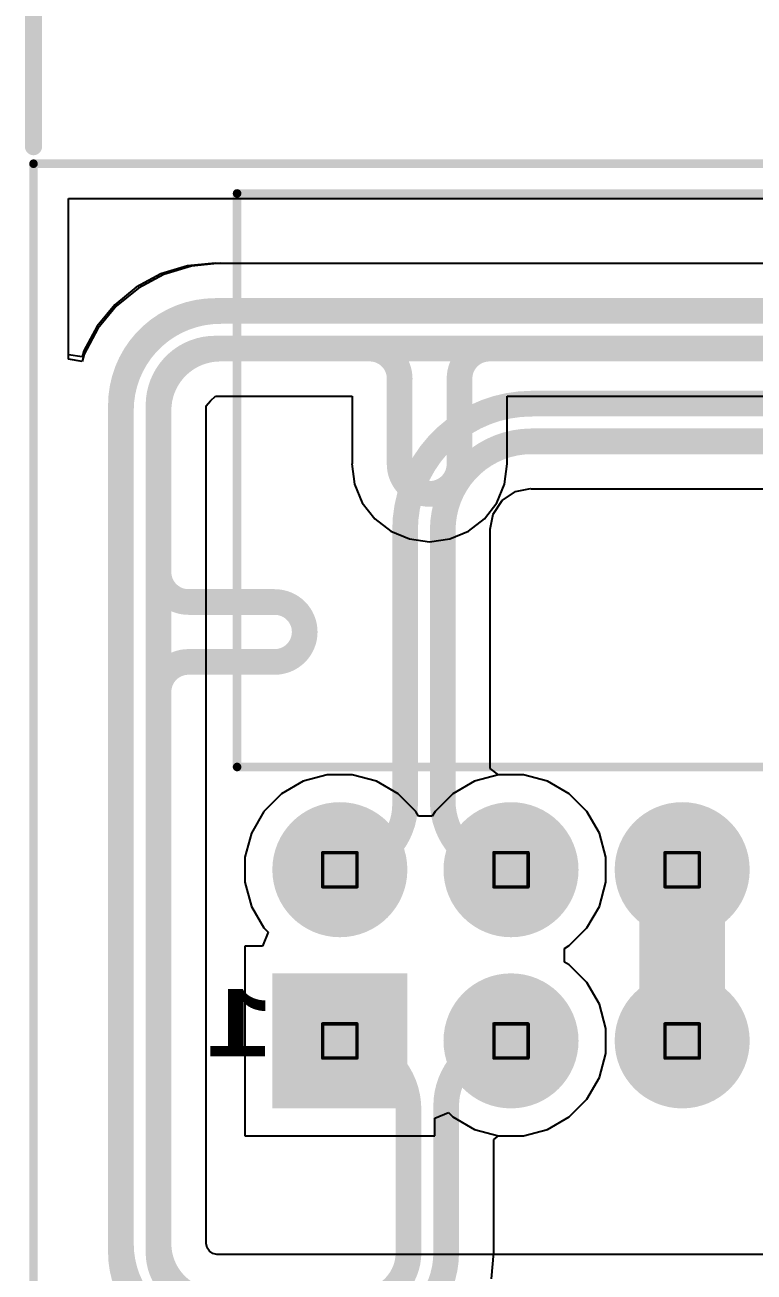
# Model space of a CAD drawing. Header units: inches. Extents: x 0 to 289, y 0 to 168.
# Drawn here: x -0.13 to 10.69, y 83.55 to 102.06 of the extents above; entities that cross this region are included whole.
import ezdxf

# ---------------------------------------------------------------- set-up
doc = ezdxf.new("R2010")
doc.units = ezdxf.units.IN
for name, color, linetype in [('Board Outline', 216, 'Continuous'), ('Bottom Layer', 5, 'Continuous'), ('Bottom Overlay', 54, 'Continuous'), ('Bottom Solder', 6, 'Continuous'), ('Dimension', 6, 'Continuous'), ('Drill Drawing', 1, 'Continuous'), ('Multi-Layer', 9, 'Continuous'), ('Pad Holes', 156, 'Continuous'), ('Top Layer', 1, 'Continuous'), ('Top Solder', 216, 'Continuous')]:
    doc.layers.add(name, color=color, linetype=linetype)
doc.styles.add('Courier New_Bold', font='', dxfattribs={"height": 0.2})
doc.styles.get('Courier New_Bold').set_extended_font_data('Courier New', bold=True)

# ---------------------------------------------------------------- blocks, each defined once
blk = doc.blocks.new('SSW_110_02_G_D_RA_N_B_38')
at = {"layer": 'Bottom Layer'}
h = blk.add_hatch(color=5, dxfattribs=at)
edge = h.paths.add_edge_path()
edge.add_arc((6.35, 1.27), 0.9, 0, 360)
h = blk.add_hatch(color=5, dxfattribs=at)
edge = h.paths.add_edge_path()
edge.add_arc((8.89, 1.27), 0.9, 0, 360)
blk.add_hatch(color=5, dxfattribs=at).paths.add_polyline_path([(10.53, 2.17), (12.33, 2.17), (12.33, 0.37), (10.53, 0.37)])
h = blk.add_hatch(color=5, dxfattribs=at)
edge = h.paths.add_edge_path()
edge.add_arc((6.35, -1.27), 0.9, 0, 360)
h = blk.add_hatch(color=5, dxfattribs=at)
edge = h.paths.add_edge_path()
edge.add_arc((8.89, -1.27), 0.9, 0, 360)
h = blk.add_hatch(color=5, dxfattribs=at)
edge = h.paths.add_edge_path()
edge.add_arc((11.43, -1.27), 0.9, 0, 360)
at = {"layer": 'Bottom Solder'}
h = blk.add_hatch(color=6, dxfattribs=at)
edge = h.paths.add_edge_path()
edge.add_arc((6.35, 1.27), 1.002, 0, 360)
h = blk.add_hatch(color=6, dxfattribs=at)
edge = h.paths.add_edge_path()
edge.add_arc((8.89, 1.27), 1.002, 0, 360)
blk.add_hatch(color=6, dxfattribs=at).paths.add_polyline_path([(10.428, 2.272), (12.432, 2.272), (12.432, 0.268), (10.428, 0.268)])
h = blk.add_hatch(color=6, dxfattribs=at)
edge = h.paths.add_edge_path()
edge.add_arc((6.35, -1.27), 1.002, 0, 360)
h = blk.add_hatch(color=6, dxfattribs=at)
edge = h.paths.add_edge_path()
edge.add_arc((8.89, -1.27), 1.002, 0, 360)
h = blk.add_hatch(color=6, dxfattribs=at)
edge = h.paths.add_edge_path()
edge.add_arc((11.43, -1.27), 1.002, 0, 360)
at = {"layer": 'Multi-Layer'}
h = blk.add_hatch(color=9, dxfattribs=at)
edge = h.paths.add_edge_path()
edge.add_arc((6.35, 1.27), 0.9, 0, 360)
h = blk.add_hatch(color=9, dxfattribs=at)
edge = h.paths.add_edge_path()
edge.add_arc((8.89, 1.27), 0.9, 0, 360)
blk.add_hatch(color=9, dxfattribs=at).paths.add_polyline_path([(10.53, 2.17), (12.33, 2.17), (12.33, 0.37), (10.53, 0.37)])
h = blk.add_hatch(color=9, dxfattribs=at)
edge = h.paths.add_edge_path()
edge.add_arc((6.35, -1.27), 0.9, 0, 360)
h = blk.add_hatch(color=9, dxfattribs=at)
edge = h.paths.add_edge_path()
edge.add_arc((8.89, -1.27), 0.9, 0, 360)
h = blk.add_hatch(color=9, dxfattribs=at)
edge = h.paths.add_edge_path()
edge.add_arc((11.43, -1.27), 0.9, 0, 360)
at = {"layer": 'Pad Holes'}
h = blk.add_hatch(color=7, dxfattribs=at)
edge = h.paths.add_edge_path()
edge.add_arc((6.35, 1.27), 0.52, 0, 360)
h = blk.add_hatch(color=7, dxfattribs=at)
edge = h.paths.add_edge_path()
edge.add_arc((8.89, 1.27), 0.52, 0, 360)
h = blk.add_hatch(color=7, dxfattribs=at)
edge = h.paths.add_edge_path()
edge.add_arc((11.43, 1.27), 0.52, 0, 360)
h = blk.add_hatch(color=7, dxfattribs=at)
edge = h.paths.add_edge_path()
edge.add_arc((6.35, -1.27), 0.52, 0, 360)
h = blk.add_hatch(color=7, dxfattribs=at)
edge = h.paths.add_edge_path()
edge.add_arc((8.89, -1.27), 0.52, 0, 360)
h = blk.add_hatch(color=7, dxfattribs=at)
edge = h.paths.add_edge_path()
edge.add_arc((11.43, -1.27), 0.52, 0, 360)
at = {"layer": 'Top Layer'}
h = blk.add_hatch(color=1, dxfattribs=at)
edge = h.paths.add_edge_path()
edge.add_arc((6.35, 1.27), 0.9, 0, 360)
h = blk.add_hatch(color=1, dxfattribs=at)
edge = h.paths.add_edge_path()
edge.add_arc((8.89, 1.27), 0.9, 0, 360)
blk.add_hatch(color=1, dxfattribs=at).paths.add_polyline_path([(10.53, 2.17), (12.33, 2.17), (12.33, 0.37), (10.53, 0.37)])
h = blk.add_hatch(color=1, dxfattribs=at)
edge = h.paths.add_edge_path()
edge.add_arc((6.35, -1.27), 0.9, 0, 360)
h = blk.add_hatch(color=1, dxfattribs=at)
edge = h.paths.add_edge_path()
edge.add_arc((8.89, -1.27), 0.9, 0, 360)
h = blk.add_hatch(color=1, dxfattribs=at)
edge = h.paths.add_edge_path()
edge.add_arc((11.43, -1.27), 0.9, 0, 360)
at = {"layer": 'Top Solder'}
h = blk.add_hatch(color=216, dxfattribs=at)
edge = h.paths.add_edge_path()
edge.add_arc((6.35, 1.27), 1.002, 0, 360)
h = blk.add_hatch(color=216, dxfattribs=at)
edge = h.paths.add_edge_path()
edge.add_arc((8.89, 1.27), 1.002, 0, 360)
blk.add_hatch(color=216, dxfattribs=at).paths.add_polyline_path([(10.428, 2.272), (12.432, 2.272), (12.432, 0.268), (10.428, 0.268)])
h = blk.add_hatch(color=216, dxfattribs=at)
edge = h.paths.add_edge_path()
edge.add_arc((6.35, -1.27), 1.002, 0, 360)
h = blk.add_hatch(color=216, dxfattribs=at)
edge = h.paths.add_edge_path()
edge.add_arc((8.89, -1.27), 1.002, 0, 360)
h = blk.add_hatch(color=216, dxfattribs=at)
edge = h.paths.add_edge_path()
edge.add_arc((11.43, -1.27), 1.002, 0, 360)
at = {"layer": 'Bottom Overlay'}
for points in [[(12.955, -2.794, 0.127, 0.127, 0), (-12.955, -2.794, 0.127, 0.127, 0)], [(12.955, -2.794, 0.127, 0.127, 0), (12.955, -11.304, 0.127, 0.127, 0)], [(12.955, -11.304, 0.127, 0.127, 0), (-12.955, -11.304, 0.127, 0.127, 0)]]:
    blk.add_lwpolyline(points, format="xyseb", dxfattribs=at)
for points in [[(12.923, -2.794, 0.0635, 0.0635, 1), (12.987, -2.794, 0.0635, 0.0635, 1)], [(12.923, -2.794, 0.0635, 0.0635, 1), (12.987, -2.794, 0.0635, 0.0635, 1)], [(12.923, -11.304, 0.0635, 0.0635, 1), (12.987, -11.304, 0.0635, 0.0635, 1)], [(12.923, -11.304, 0.0635, 0.0635, 1), (12.987, -11.304, 0.0635, 0.0635, 1)]]:
    blk.add_lwpolyline(points, format="xyseb", close=True, dxfattribs=at)
at = {"layer": 'Bottom Overlay', "style": 'Courier New_Bold', "text_generation_flag": 2}
blk.add_text('1', height=1, rotation=180, dxfattribs=at).set_placement((12.421, 1.499))

msp = doc.modelspace()

# ---------------------------------------------------------------- linework, layer by layer
at = {"layer": 'Board Outline'}
for points in [[(0, 100, 0.127, 0.127, 0), (145.27, 100, 0.127, 0.127, 0)], [(0, 0, 0.127, 0.127, 0), (0, 100, 0.127, 0.127, 0)]]:
    msp.add_lwpolyline(points, format="xyseb", dxfattribs=at)
msp.add_lwpolyline([(-0.032, 100, 0.0635, 0.0635, 1), (0.032, 100, 0.0635, 0.0635, 1)], format="xyseb", close=True, dxfattribs=at)
msp.add_lwpolyline([(-0.032, 100, 0.0635, 0.0635, 1), (0.032, 100, 0.0635, 0.0635, 1)], format="xyseb", close=True, dxfattribs=at)
at = {"layer": 'Bottom Layer'}
for p, q in [((0.518, 97.099), (0.518, 99.482)), ((0.518, 99.482), (144.752, 99.482)), ((2.346, 98.482), (1.936, 98.358)), ((2.772, 98.524), (2.346, 98.482)), ((2.772, 98.52), (2.772, 98.524)), ((81.333, 98.52), (2.772, 98.52)), ((1.936, 98.358), (1.558, 98.156)), ((1.558, 98.156), (1.227, 97.885)), ((1.227, 97.885), (0.956, 97.554)), ((0.956, 97.554), (0.754, 97.176)), ((0.754, 97.176), (0.721, 97.068)), ((0.721, 97.068), (0.518, 97.099)), ((6.954, 95.001), (7.154, 95.135)), ((7.154, 95.135), (7.375, 95.179)), ((7.375, 95.179), (7.391, 95.177)), ((7.391, 95.177), (12.478, 95.177)), ((6.82, 94.8), (6.954, 95.001)), ((6.776, 94.579), (6.82, 94.8)), ((6.778, 94.564), (6.776, 94.579)), ((6.778, 91.027), (6.778, 94.564)), ((6.9, 90.932), (6.778, 91.027)), ((7.271, 90.932), (6.9, 90.932)), ((7.629, 90.837), (7.271, 90.932)), ((7.95, 90.651), (7.629, 90.837)), ((8.212, 90.389), (7.95, 90.651)), ((8.398, 90.068), (8.212, 90.389)), ((8.494, 89.71), (8.398, 90.068)), ((8.494, 89.339), (8.494, 89.71)), ((8.398, 88.981), (8.494, 89.339)), ((8.212, 88.66), (8.398, 88.981)), ((7.95, 88.398), (8.212, 88.66)), ((7.878, 88.356), (7.95, 88.398)), ((7.878, 88.153), (7.878, 88.356)), ((7.95, 88.111), (7.878, 88.153)), ((8.212, 87.849), (7.95, 88.111)), ((8.398, 87.528), (8.212, 87.849)), ((8.494, 87.17), (8.398, 87.528)), ((8.494, 86.799), (8.494, 87.17)), ((8.398, 86.441), (8.494, 86.799)), ((8.212, 86.12), (8.398, 86.441)), ((7.95, 85.858), (8.212, 86.12)), ((7.629, 85.672), (7.95, 85.858)), ((6.829, 85.521), (6.9, 85.577)), ((6.829, 83.845), (6.829, 85.521)), ((6.9, 85.577), (7.271, 85.577)), ((7.271, 85.577), (7.629, 85.672)), ((6.794, 83.455), (6.832, 83.845)), ((6.832, 83.845), (6.829, 83.845))]:
    msp.add_line(p, q, dxfattribs=at)
for points in [[(1.297, 96.34, 0.381, 0.381, -0.414214), (2.772, 97.815, 0.381, 0.381, 0)], [(2.772, 97.815, 0.381, 0.381, 0), (81.333, 97.815, 0.381, 0.381, 0)], [(1.855, 96.34, 0.381, 0.381, -0.414214), (2.772, 97.257, 0.381, 0.381, 0)], [(2.772, 97.257, 0.381, 0.381, 0), (81.333, 97.257, 0.381, 0.381, 0)], [(5.514, 94.564, 0.381, 0.381, -0.414214), (7.391, 96.44, 0.381, 0.381, 0)], [(7.391, 96.44, 0.381, 0.381, 0), (81.117, 96.44, 0.381, 0.381, 0)], [(1.297, 83.845, 0.381, 0.381, 0), (1.297, 96.34, 0.381, 0.381, 0)], [(1.855, 95.737, 0.381, 0.381, 0), (1.855, 96.34, 0.381, 0.381, 0)], [(6.073, 94.564, 0.381, 0.381, -0.414214), (7.391, 95.881, 0.381, 0.381, 0)], [(7.391, 95.881, 0.381, 0.381, 0), (81.117, 95.881, 0.381, 0.381, 0)], [(1.855, 93.942, 0.381, 0.381, 0), (1.855, 95.737, 0.381, 0.381, 0)], [(5.514, 90.493, 0.381, 0.381, 0), (5.514, 94.564, 0.381, 0.381, 0)], [(6.073, 90.537, 0.381, 0.381, 0), (6.073, 94.564, 0.381, 0.381, 0)], [(2.3, 93.497, 0.381, 0.381, -0.414214), (1.855, 93.942, 0.381, 0.381, 0)], [(2.3, 93.497, 0.381, 0.381, 0), (3.58, 93.497, 0.381, 0.381, 0)], [(3.58, 93.497, 0.381, 0.381, -1), (3.58, 92.608, 0.381, 0.381, 0)], [(1.855, 92.164, 0.381, 0.381, -0.414214), (2.3, 92.608, 0.381, 0.381, 0)], [(2.3, 92.608, 0.381, 0.381, 0), (3.58, 92.608, 0.381, 0.381, 0)], [(1.855, 91.084, 0.381, 0.381, 0), (1.855, 92.164, 0.381, 0.381, 0)], [(1.855, 83.845, 0.381, 0.381, 0), (1.855, 91.084, 0.381, 0.381, 0)], [(5.514, 90.493, 0.381, 0.381, -0.414214), (4.546, 89.524, 0.381, 0.381, 0)], [(7.086, 89.524, 0.381, 0.381, -0.414214), (6.073, 90.537, 0.381, 0.381, 0)], [(9.626, 86.984, 1.27, 1.27, 0), (9.626, 89.524, 1.27, 1.27, 0)], [(4.546, 86.984, 0.381, 0.381, -0.414214), (5.565, 85.965, 0.381, 0.381, 0)], [(6.124, 86.023, 0.381, 0.381, -0.414214), (7.086, 86.984, 0.381, 0.381, 0)], [(5.565, 83.845, 0.381, 0.381, 0), (5.565, 85.965, 0.381, 0.381, 0)], [(6.124, 83.845, 0.381, 0.381, 0), (6.124, 86.023, 0.381, 0.381, 0)], [(2.592, 82.55, 0.381, 0.381, -0.414214), (1.297, 83.845, 0.381, 0.381, 0)], [(2.592, 83.109, 0.381, 0.381, -0.414214), (1.855, 83.845, 0.381, 0.381, 0)], [(6.124, 83.845, 0.381, 0.381, -0.414214), (4.829, 82.55, 0.381, 0.381, 0)], [(5.565, 83.845, 0.381, 0.381, -0.414214), (4.829, 83.109, 0.381, 0.381, 0)]]:
    msp.add_lwpolyline(points, format="xyseb", dxfattribs=at)
for points in [[(2.676, 97.815, 0.191, 0.191, 1), (2.867, 97.815, 0.191, 0.191, 1)], [(2.676, 97.815, 0.191, 0.191, 1), (2.867, 97.815, 0.191, 0.191, 1)], [(2.676, 97.257, 0.191, 0.191, 1), (2.867, 97.257, 0.191, 0.191, 1)], [(2.676, 97.257, 0.191, 0.191, 1), (2.867, 97.257, 0.191, 0.191, 1)], [(7.295, 96.44, 0.191, 0.191, 1), (7.486, 96.44, 0.191, 0.191, 1)], [(7.295, 96.44, 0.191, 0.191, 1), (7.486, 96.44, 0.191, 0.191, 1)], [(1.201, 96.34, 0.191, 0.191, 1), (1.392, 96.34, 0.191, 0.191, 1)], [(1.201, 96.34, 0.191, 0.191, 1), (1.392, 96.34, 0.191, 0.191, 1)], [(1.76, 96.34, 0.191, 0.191, 1), (1.951, 96.34, 0.191, 0.191, 1)], [(1.76, 96.34, 0.191, 0.191, 1), (1.951, 96.34, 0.191, 0.191, 1)], [(7.295, 95.881, 0.191, 0.191, 1), (7.486, 95.881, 0.191, 0.191, 1)], [(7.295, 95.881, 0.191, 0.191, 1), (7.486, 95.881, 0.191, 0.191, 1)], [(1.76, 95.737, 0.191, 0.191, 1), (1.951, 95.737, 0.191, 0.191, 1)], [(1.76, 95.737, 0.191, 0.191, 1), (1.951, 95.737, 0.191, 0.191, 1)], [(5.419, 94.564, 0.191, 0.191, 1), (5.61, 94.564, 0.191, 0.191, 1)], [(5.419, 94.564, 0.191, 0.191, 1), (5.61, 94.564, 0.191, 0.191, 1)], [(5.978, 94.564, 0.191, 0.191, 1), (6.168, 94.564, 0.191, 0.191, 1)], [(5.978, 94.564, 0.191, 0.191, 1), (6.168, 94.564, 0.191, 0.191, 1)], [(1.76, 93.942, 0.191, 0.191, 1), (1.951, 93.942, 0.191, 0.191, 1)], [(1.76, 93.942, 0.191, 0.191, 1), (1.951, 93.942, 0.191, 0.191, 1)], [(2.205, 93.497, 0.191, 0.191, 1), (2.395, 93.497, 0.191, 0.191, 1)], [(2.205, 93.497, 0.191, 0.191, 1), (2.395, 93.497, 0.191, 0.191, 1)], [(3.485, 93.497, 0.191, 0.191, 1), (3.675, 93.497, 0.191, 0.191, 1)], [(3.485, 93.497, 0.191, 0.191, 1), (3.675, 93.497, 0.191, 0.191, 1)], [(2.205, 92.608, 0.191, 0.191, 1), (2.395, 92.608, 0.191, 0.191, 1)], [(2.205, 92.608, 0.191, 0.191, 1), (2.395, 92.608, 0.191, 0.191, 1)], [(3.485, 92.608, 0.191, 0.191, 1), (3.675, 92.608, 0.191, 0.191, 1)], [(3.485, 92.608, 0.191, 0.191, 1), (3.675, 92.608, 0.191, 0.191, 1)], [(1.76, 92.164, 0.191, 0.191, 1), (1.951, 92.164, 0.191, 0.191, 1)], [(1.76, 92.164, 0.191, 0.191, 1), (1.951, 92.164, 0.191, 0.191, 1)], [(1.76, 91.084, 0.191, 0.191, 1), (1.951, 91.084, 0.191, 0.191, 1)], [(1.76, 91.084, 0.191, 0.191, 1), (1.951, 91.084, 0.191, 0.191, 1)], [(5.419, 90.493, 0.191, 0.191, 1), (5.61, 90.493, 0.191, 0.191, 1)], [(5.419, 90.493, 0.191, 0.191, 1), (5.61, 90.493, 0.191, 0.191, 1)], [(5.978, 90.537, 0.191, 0.191, 1), (6.168, 90.537, 0.191, 0.191, 1)], [(5.978, 90.537, 0.191, 0.191, 1), (6.168, 90.537, 0.191, 0.191, 1)], [(9.308, 89.524, 0.635, 0.635, 1), (9.943, 89.524, 0.635, 0.635, 1)], [(4.45, 89.524, 0.191, 0.191, 1), (4.641, 89.524, 0.191, 0.191, 1)], [(6.99, 89.524, 0.191, 0.191, 1), (7.181, 89.524, 0.191, 0.191, 1)], [(9.308, 86.984, 0.635, 0.635, 1), (9.943, 86.984, 0.635, 0.635, 1)], [(4.45, 86.984, 0.191, 0.191, 1), (4.641, 86.984, 0.191, 0.191, 1)], [(6.99, 86.984, 0.191, 0.191, 1), (7.181, 86.984, 0.191, 0.191, 1)], [(5.47, 85.965, 0.191, 0.191, 1), (5.66, 85.965, 0.191, 0.191, 1)], [(5.47, 85.965, 0.191, 0.191, 1), (5.66, 85.965, 0.191, 0.191, 1)], [(6.029, 86.023, 0.191, 0.191, 1), (6.219, 86.023, 0.191, 0.191, 1)], [(6.029, 86.023, 0.191, 0.191, 1), (6.219, 86.023, 0.191, 0.191, 1)], [(1.201, 83.845, 0.191, 0.191, 1), (1.392, 83.845, 0.191, 0.191, 1)], [(1.201, 83.845, 0.191, 0.191, 1), (1.392, 83.845, 0.191, 0.191, 1)], [(1.76, 83.845, 0.191, 0.191, 1), (1.951, 83.845, 0.191, 0.191, 1)], [(1.76, 83.845, 0.191, 0.191, 1), (1.951, 83.845, 0.191, 0.191, 1)], [(5.47, 83.845, 0.191, 0.191, 1), (5.66, 83.845, 0.191, 0.191, 1)], [(5.47, 83.845, 0.191, 0.191, 1), (5.66, 83.845, 0.191, 0.191, 1)], [(6.029, 83.845, 0.191, 0.191, 1), (6.219, 83.845, 0.191, 0.191, 1)], [(6.029, 83.845, 0.191, 0.191, 1), (6.219, 83.845, 0.191, 0.191, 1)]]:
    msp.add_lwpolyline(points, format="xyseb", close=True, dxfattribs=at)
at = {"layer": 'Dimension'}
msp.add_lwpolyline([(0, 100.254, 0.254, 0.254, 0), (0, 111.531, 0.254, 0.254, 0)], format="xyseb", dxfattribs=at)
msp.add_lwpolyline([(-0.064, 100.254, 0.127, 0.127, 1), (0.064, 100.254, 0.127, 0.127, 1)], format="xyseb", close=True, dxfattribs=at)
at = {"layer": 'Drill Drawing'}
for points in [[(4.292, 89.778, 0.0508, 0.0508, 0), (4.8, 89.778, 0.0508, 0.0508, 0)], [(4.292, 89.27, 0.0508, 0.0508, 0), (4.292, 89.778, 0.0508, 0.0508, 0)], [(4.8, 89.27, 0.0508, 0.0508, 0), (4.8, 89.778, 0.0508, 0.0508, 0)], [(6.832, 89.778, 0.0508, 0.0508, 0), (7.34, 89.778, 0.0508, 0.0508, 0)], [(6.832, 89.27, 0.0508, 0.0508, 0), (6.832, 89.778, 0.0508, 0.0508, 0)], [(7.34, 89.27, 0.0508, 0.0508, 0), (7.34, 89.778, 0.0508, 0.0508, 0)], [(9.372, 89.778, 0.0508, 0.0508, 0), (9.88, 89.778, 0.0508, 0.0508, 0)], [(9.372, 89.27, 0.0508, 0.0508, 0), (9.372, 89.778, 0.0508, 0.0508, 0)], [(9.88, 89.27, 0.0508, 0.0508, 0), (9.88, 89.778, 0.0508, 0.0508, 0)], [(4.292, 89.27, 0.0508, 0.0508, 0), (4.8, 89.27, 0.0508, 0.0508, 0)], [(6.832, 89.27, 0.0508, 0.0508, 0), (7.34, 89.27, 0.0508, 0.0508, 0)], [(9.372, 89.27, 0.0508, 0.0508, 0), (9.88, 89.27, 0.0508, 0.0508, 0)], [(4.292, 87.238, 0.0508, 0.0508, 0), (4.8, 87.238, 0.0508, 0.0508, 0)], [(4.292, 86.73, 0.0508, 0.0508, 0), (4.292, 87.238, 0.0508, 0.0508, 0)], [(4.8, 86.73, 0.0508, 0.0508, 0), (4.8, 87.238, 0.0508, 0.0508, 0)], [(6.832, 87.238, 0.0508, 0.0508, 0), (7.34, 87.238, 0.0508, 0.0508, 0)], [(6.832, 86.73, 0.0508, 0.0508, 0), (6.832, 87.238, 0.0508, 0.0508, 0)], [(7.34, 86.73, 0.0508, 0.0508, 0), (7.34, 87.238, 0.0508, 0.0508, 0)], [(9.372, 87.238, 0.0508, 0.0508, 0), (9.88, 87.238, 0.0508, 0.0508, 0)], [(9.372, 86.73, 0.0508, 0.0508, 0), (9.372, 87.238, 0.0508, 0.0508, 0)], [(9.88, 86.73, 0.0508, 0.0508, 0), (9.88, 87.238, 0.0508, 0.0508, 0)], [(4.292, 86.73, 0.0508, 0.0508, 0), (4.8, 86.73, 0.0508, 0.0508, 0)], [(6.832, 86.73, 0.0508, 0.0508, 0), (7.34, 86.73, 0.0508, 0.0508, 0)], [(9.372, 86.73, 0.0508, 0.0508, 0), (9.88, 86.73, 0.0508, 0.0508, 0)]]:
    msp.add_lwpolyline(points, format="xyseb", dxfattribs=at)
for points in [[(4.279, 89.778, 0.0254, 0.0254, 1), (4.304, 89.778, 0.0254, 0.0254, 1)], [(4.279, 89.778, 0.0254, 0.0254, 1), (4.304, 89.778, 0.0254, 0.0254, 1)], [(4.787, 89.778, 0.0254, 0.0254, 1), (4.812, 89.778, 0.0254, 0.0254, 1)], [(4.787, 89.778, 0.0254, 0.0254, 1), (4.812, 89.778, 0.0254, 0.0254, 1)], [(6.819, 89.778, 0.0254, 0.0254, 1), (6.844, 89.778, 0.0254, 0.0254, 1)], [(6.819, 89.778, 0.0254, 0.0254, 1), (6.844, 89.778, 0.0254, 0.0254, 1)], [(7.327, 89.778, 0.0254, 0.0254, 1), (7.352, 89.778, 0.0254, 0.0254, 1)], [(7.327, 89.778, 0.0254, 0.0254, 1), (7.352, 89.778, 0.0254, 0.0254, 1)], [(9.359, 89.778, 0.0254, 0.0254, 1), (9.384, 89.778, 0.0254, 0.0254, 1)], [(9.359, 89.778, 0.0254, 0.0254, 1), (9.384, 89.778, 0.0254, 0.0254, 1)], [(9.867, 89.778, 0.0254, 0.0254, 1), (9.892, 89.778, 0.0254, 0.0254, 1)], [(9.867, 89.778, 0.0254, 0.0254, 1), (9.892, 89.778, 0.0254, 0.0254, 1)], [(4.279, 89.27, 0.0254, 0.0254, 1), (4.304, 89.27, 0.0254, 0.0254, 1)], [(4.279, 89.27, 0.0254, 0.0254, 1), (4.304, 89.27, 0.0254, 0.0254, 1)], [(4.787, 89.27, 0.0254, 0.0254, 1), (4.812, 89.27, 0.0254, 0.0254, 1)], [(4.787, 89.27, 0.0254, 0.0254, 1), (4.812, 89.27, 0.0254, 0.0254, 1)], [(6.819, 89.27, 0.0254, 0.0254, 1), (6.844, 89.27, 0.0254, 0.0254, 1)], [(6.819, 89.27, 0.0254, 0.0254, 1), (6.844, 89.27, 0.0254, 0.0254, 1)], [(7.327, 89.27, 0.0254, 0.0254, 1), (7.352, 89.27, 0.0254, 0.0254, 1)], [(7.327, 89.27, 0.0254, 0.0254, 1), (7.352, 89.27, 0.0254, 0.0254, 1)], [(9.359, 89.27, 0.0254, 0.0254, 1), (9.384, 89.27, 0.0254, 0.0254, 1)], [(9.359, 89.27, 0.0254, 0.0254, 1), (9.384, 89.27, 0.0254, 0.0254, 1)], [(9.867, 89.27, 0.0254, 0.0254, 1), (9.892, 89.27, 0.0254, 0.0254, 1)], [(9.867, 89.27, 0.0254, 0.0254, 1), (9.892, 89.27, 0.0254, 0.0254, 1)], [(4.279, 87.238, 0.0254, 0.0254, 1), (4.304, 87.238, 0.0254, 0.0254, 1)], [(4.279, 87.238, 0.0254, 0.0254, 1), (4.304, 87.238, 0.0254, 0.0254, 1)], [(4.787, 87.238, 0.0254, 0.0254, 1), (4.812, 87.238, 0.0254, 0.0254, 1)], [(4.787, 87.238, 0.0254, 0.0254, 1), (4.812, 87.238, 0.0254, 0.0254, 1)], [(6.819, 87.238, 0.0254, 0.0254, 1), (6.844, 87.238, 0.0254, 0.0254, 1)], [(6.819, 87.238, 0.0254, 0.0254, 1), (6.844, 87.238, 0.0254, 0.0254, 1)], [(7.327, 87.238, 0.0254, 0.0254, 1), (7.352, 87.238, 0.0254, 0.0254, 1)], [(7.327, 87.238, 0.0254, 0.0254, 1), (7.352, 87.238, 0.0254, 0.0254, 1)], [(9.359, 87.238, 0.0254, 0.0254, 1), (9.384, 87.238, 0.0254, 0.0254, 1)], [(9.359, 87.238, 0.0254, 0.0254, 1), (9.384, 87.238, 0.0254, 0.0254, 1)], [(9.867, 87.238, 0.0254, 0.0254, 1), (9.892, 87.238, 0.0254, 0.0254, 1)], [(9.867, 87.238, 0.0254, 0.0254, 1), (9.892, 87.238, 0.0254, 0.0254, 1)], [(4.279, 86.73, 0.0254, 0.0254, 1), (4.304, 86.73, 0.0254, 0.0254, 1)], [(4.279, 86.73, 0.0254, 0.0254, 1), (4.304, 86.73, 0.0254, 0.0254, 1)], [(4.787, 86.73, 0.0254, 0.0254, 1), (4.812, 86.73, 0.0254, 0.0254, 1)], [(4.787, 86.73, 0.0254, 0.0254, 1), (4.812, 86.73, 0.0254, 0.0254, 1)], [(6.819, 86.73, 0.0254, 0.0254, 1), (6.844, 86.73, 0.0254, 0.0254, 1)], [(6.819, 86.73, 0.0254, 0.0254, 1), (6.844, 86.73, 0.0254, 0.0254, 1)], [(7.327, 86.73, 0.0254, 0.0254, 1), (7.352, 86.73, 0.0254, 0.0254, 1)], [(7.327, 86.73, 0.0254, 0.0254, 1), (7.352, 86.73, 0.0254, 0.0254, 1)], [(9.359, 86.73, 0.0254, 0.0254, 1), (9.384, 86.73, 0.0254, 0.0254, 1)], [(9.359, 86.73, 0.0254, 0.0254, 1), (9.384, 86.73, 0.0254, 0.0254, 1)], [(9.867, 86.73, 0.0254, 0.0254, 1), (9.892, 86.73, 0.0254, 0.0254, 1)], [(9.867, 86.73, 0.0254, 0.0254, 1), (9.892, 86.73, 0.0254, 0.0254, 1)]]:
    msp.add_lwpolyline(points, format="xyseb", close=True, dxfattribs=at)
at = {"layer": 'Top Layer'}
for p, q in [((0.518, 97.164), (0.518, 99.482)), ((0.518, 99.482), (144.752, 99.482)), ((2.284, 98.484), (1.889, 98.364)), ((2.695, 98.524), (2.284, 98.484)), ((2.695, 98.52), (2.695, 98.524)), ((99.825, 98.52), (2.695, 98.52)), ((1.889, 98.364), (1.524, 98.169)), ((1.524, 98.169), (1.205, 97.907)), ((1.205, 97.907), (0.943, 97.588)), ((0.943, 97.588), (0.748, 97.223)), ((0.721, 97.134), (0.518, 97.164)), ((0.748, 97.223), (0.721, 97.134)), ((2.56, 96.41), (2.629, 96.483)), ((2.56, 83.976), (2.56, 96.41)), ((2.629, 96.483), (2.702, 96.552)), ((2.702, 96.552), (4.729, 96.552)), ((4.729, 96.552), (4.729, 95.545)), ((7.027, 95.545), (7.027, 96.552)), ((7.027, 96.552), (17.974, 96.552)), ((4.729, 95.545), (4.725, 95.545)), ((4.725, 95.545), (4.764, 95.247)), ((6.991, 95.247), (7.031, 95.545)), ((7.031, 95.545), (7.027, 95.545)), ((4.764, 95.247), (4.879, 94.969)), ((6.876, 94.969), (6.991, 95.247)), ((4.879, 94.969), (5.063, 94.73)), ((6.693, 94.73), (6.876, 94.969)), ((5.063, 94.73), (5.301, 94.547)), ((6.454, 94.547), (6.693, 94.73)), ((5.301, 94.547), (5.579, 94.432)), ((5.579, 94.432), (5.878, 94.392)), ((5.878, 94.392), (6.176, 94.432)), ((6.176, 94.432), (6.454, 94.547)), ((4.36, 90.932), (4.002, 90.837)), ((4.731, 90.932), (4.36, 90.932)), ((5.089, 90.837), (4.731, 90.932)), ((6.9, 90.932), (6.542, 90.837)), ((7.271, 90.932), (6.9, 90.932)), ((7.629, 90.837), (7.271, 90.932)), ((4.002, 90.837), (3.681, 90.651)), ((5.41, 90.651), (5.089, 90.837)), ((6.542, 90.837), (6.221, 90.651)), ((7.95, 90.651), (7.629, 90.837)), ((3.681, 90.651), (3.419, 90.389)), ((5.672, 90.389), (5.41, 90.651)), ((6.221, 90.651), (5.959, 90.389)), ((8.212, 90.389), (7.95, 90.651)), ((3.419, 90.389), (3.234, 90.068)), ((5.714, 90.317), (5.672, 90.389)), ((5.917, 90.317), (5.714, 90.317)), ((5.959, 90.389), (5.917, 90.317)), ((8.398, 90.068), (8.212, 90.389)), ((3.234, 90.068), (3.138, 89.71)), ((8.494, 89.71), (8.398, 90.068)), ((3.138, 89.71), (3.138, 89.339)), ((8.494, 89.339), (8.494, 89.71)), ((3.138, 89.339), (3.234, 88.981)), ((8.398, 88.981), (8.494, 89.339)), ((3.234, 88.981), (3.419, 88.66)), ((8.212, 88.66), (8.398, 88.981)), ((3.419, 88.66), (3.483, 88.596)), ((7.95, 88.398), (8.212, 88.66)), ((3.483, 88.596), (3.399, 88.392)), ((3.399, 88.392), (3.138, 88.392)), ((3.138, 88.392), (3.138, 85.577)), ((7.878, 88.356), (7.95, 88.398)), ((7.878, 88.153), (7.878, 88.356)), ((7.95, 88.111), (7.878, 88.153)), ((8.212, 87.849), (7.95, 88.111)), ((8.398, 87.528), (8.212, 87.849)), ((8.494, 87.17), (8.398, 87.528)), ((8.494, 86.799), (8.494, 87.17)), ((8.398, 86.441), (8.494, 86.799)), ((8.212, 86.12), (8.398, 86.441)), ((7.95, 85.858), (8.212, 86.12)), ((5.954, 85.838), (6.157, 85.922)), ((6.157, 85.922), (6.221, 85.858)), ((5.954, 85.577), (5.954, 85.838)), ((6.221, 85.858), (6.542, 85.672)), ((7.629, 85.672), (7.95, 85.858)), ((3.138, 85.577), (5.954, 85.577)), ((6.542, 85.672), (6.9, 85.577)), ((6.9, 85.577), (7.271, 85.577)), ((7.271, 85.577), (7.629, 85.672)), ((2.564, 83.976), (2.56, 83.976)), ((2.576, 83.915), (2.564, 83.976)), ((2.61, 83.864), (2.576, 83.915)), ((2.662, 83.829), (2.61, 83.864)), ((2.722, 83.817), (2.662, 83.829)), ((2.722, 83.813), (2.722, 83.817)), ((17.122, 83.813), (2.722, 83.813))]:
    msp.add_line(p, q, dxfattribs=at)
for points in [[(1.297, 96.417, 0.381, 0.381, -0.414214), (2.695, 97.815, 0.381, 0.381, 0)], [(2.695, 97.815, 0.381, 0.381, 0), (99.825, 97.815, 0.381, 0.381, 0)], [(1.855, 96.417, 0.381, 0.381, -0.414214), (2.695, 97.257, 0.381, 0.381, 0)], [(2.695, 97.257, 0.381, 0.381, 0), (3.909, 97.257, 0.381, 0.381, 0)], [(3.909, 97.257, 0.381, 0.381, 0), (4.989, 97.257, 0.381, 0.381, 0)], [(4.989, 97.257, 0.381, 0.381, -0.414214), (5.433, 96.812, 0.381, 0.381, 0)], [(6.322, 96.812, 0.381, 0.381, -0.414214), (6.767, 97.257, 0.381, 0.381, 0)], [(6.767, 97.257, 0.381, 0.381, 0), (8.969, 97.257, 0.381, 0.381, 0)], [(8.969, 97.257, 0.381, 0.381, 0), (99.825, 97.257, 0.381, 0.381, 0)], [(5.433, 95.545, 0.381, 0.381, 0), (5.433, 96.812, 0.381, 0.381, 0)], [(6.322, 95.545, 0.381, 0.381, 0), (6.322, 96.812, 0.381, 0.381, 0)], [(1.297, 83.976, 0.381, 0.381, 0), (1.297, 96.417, 0.381, 0.381, 0)], [(1.855, 83.976, 0.381, 0.381, 0), (1.855, 96.417, 0.381, 0.381, 0)], [(6.322, 95.545, 0.381, 0.381, -1), (5.433, 95.545, 0.381, 0.381, 0)], [(2.722, 82.55, 0.381, 0.381, -0.414214), (1.297, 83.976, 0.381, 0.381, 0)], [(2.722, 83.109, 0.381, 0.381, -0.414214), (1.855, 83.976, 0.381, 0.381, 0)]]:
    msp.add_lwpolyline(points, format="xyseb", dxfattribs=at)
for points in [[(2.6, 97.815, 0.191, 0.191, 1), (2.79, 97.815, 0.191, 0.191, 1)], [(2.6, 97.815, 0.191, 0.191, 1), (2.79, 97.815, 0.191, 0.191, 1)], [(2.6, 97.257, 0.191, 0.191, 1), (2.79, 97.257, 0.191, 0.191, 1)], [(2.6, 97.257, 0.191, 0.191, 1), (2.79, 97.257, 0.191, 0.191, 1)], [(3.814, 97.257, 0.191, 0.191, 1), (4.005, 97.257, 0.191, 0.191, 1)], [(3.814, 97.257, 0.191, 0.191, 1), (4.005, 97.257, 0.191, 0.191, 1)], [(4.894, 97.257, 0.191, 0.191, 1), (5.084, 97.257, 0.191, 0.191, 1)], [(4.894, 97.257, 0.191, 0.191, 1), (5.084, 97.257, 0.191, 0.191, 1)], [(6.672, 97.257, 0.191, 0.191, 1), (6.862, 97.257, 0.191, 0.191, 1)], [(6.672, 97.257, 0.191, 0.191, 1), (6.862, 97.257, 0.191, 0.191, 1)], [(8.874, 97.257, 0.191, 0.191, 1), (9.064, 97.257, 0.191, 0.191, 1)], [(8.874, 97.257, 0.191, 0.191, 1), (9.064, 97.257, 0.191, 0.191, 1)], [(5.338, 96.812, 0.191, 0.191, 1), (5.529, 96.812, 0.191, 0.191, 1)], [(5.338, 96.812, 0.191, 0.191, 1), (5.529, 96.812, 0.191, 0.191, 1)], [(6.227, 96.812, 0.191, 0.191, 1), (6.418, 96.812, 0.191, 0.191, 1)], [(6.227, 96.812, 0.191, 0.191, 1), (6.418, 96.812, 0.191, 0.191, 1)], [(1.201, 96.417, 0.191, 0.191, 1), (1.392, 96.417, 0.191, 0.191, 1)], [(1.201, 96.417, 0.191, 0.191, 1), (1.392, 96.417, 0.191, 0.191, 1)], [(1.76, 96.417, 0.191, 0.191, 1), (1.951, 96.417, 0.191, 0.191, 1)], [(1.76, 96.417, 0.191, 0.191, 1), (1.951, 96.417, 0.191, 0.191, 1)], [(5.338, 95.545, 0.191, 0.191, 1), (5.529, 95.545, 0.191, 0.191, 1)], [(5.338, 95.545, 0.191, 0.191, 1), (5.529, 95.545, 0.191, 0.191, 1)], [(6.227, 95.545, 0.191, 0.191, 1), (6.418, 95.545, 0.191, 0.191, 1)], [(6.227, 95.545, 0.191, 0.191, 1), (6.418, 95.545, 0.191, 0.191, 1)], [(1.201, 83.976, 0.191, 0.191, 1), (1.392, 83.976, 0.191, 0.191, 1)], [(1.201, 83.976, 0.191, 0.191, 1), (1.392, 83.976, 0.191, 0.191, 1)], [(1.76, 83.976, 0.191, 0.191, 1), (1.951, 83.976, 0.191, 0.191, 1)], [(1.76, 83.976, 0.191, 0.191, 1), (1.951, 83.976, 0.191, 0.191, 1)]]:
    msp.add_lwpolyline(points, format="xyseb", close=True, dxfattribs=at)

# ---------------------------------------------------------------- block references
at = {"rotation": 180}
msp.add_blockref('SSW_110_02_G_D_RA_N_B_38', (15.976, 88.255), dxfattribs=at)

doc.saveas('drawing.dxf')
